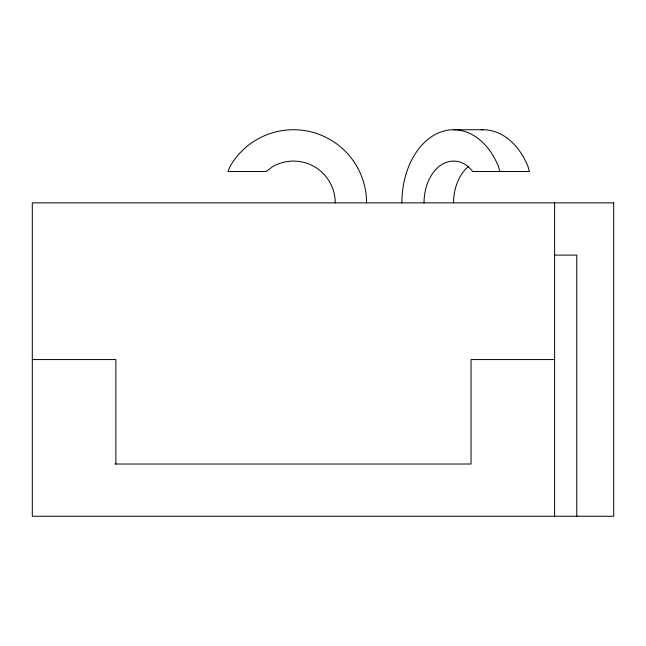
<?xml version="1.0" encoding="UTF-8"?>
<svg xmlns="http://www.w3.org/2000/svg" width="646" height="646" viewBox="0 0 646 646"><rect width="100%" height="100%" fill="white"/><g stroke="black" fill="none" stroke-linecap="round" stroke-linejoin="round"><path stroke-width="0.97" d="M453.581 129.749L483.119 129.749M554.583 255.097L576.765 255.097L576.765 516.251M32.3 359.564L115.868 359.564L115.868 464.022M554.607 359.564L471.039 359.564L471.039 464.022L114.98 464.022M424.034 202.868A41.788 29.546 -90 0 1 468.35 166.684L472.815 171.529L529.429 171.529L527.903 166.305A73.119 51.704 -90 0 0 481.205 129.798M499.883 171.529L498.357 166.305A73.119 51.704 -90 0 0 440.192 132.236A73.119 51.704 -90 0 0 401.869 202.868M554.607 202.868L554.607 516.251M366.581 202.868A73.119 73.119 0 0 0 230.129 166.305L227.965 171.529L266.241 171.529L272.564 166.684A41.788 41.788 0 0 1 335.242 202.868M453.581 202.868A41.788 29.546 -90 0 1 468.35 166.684M613.7 202.868L32.3 202.868L32.3 516.251L613.7 516.251L613.7 202.868"/></g></svg>
